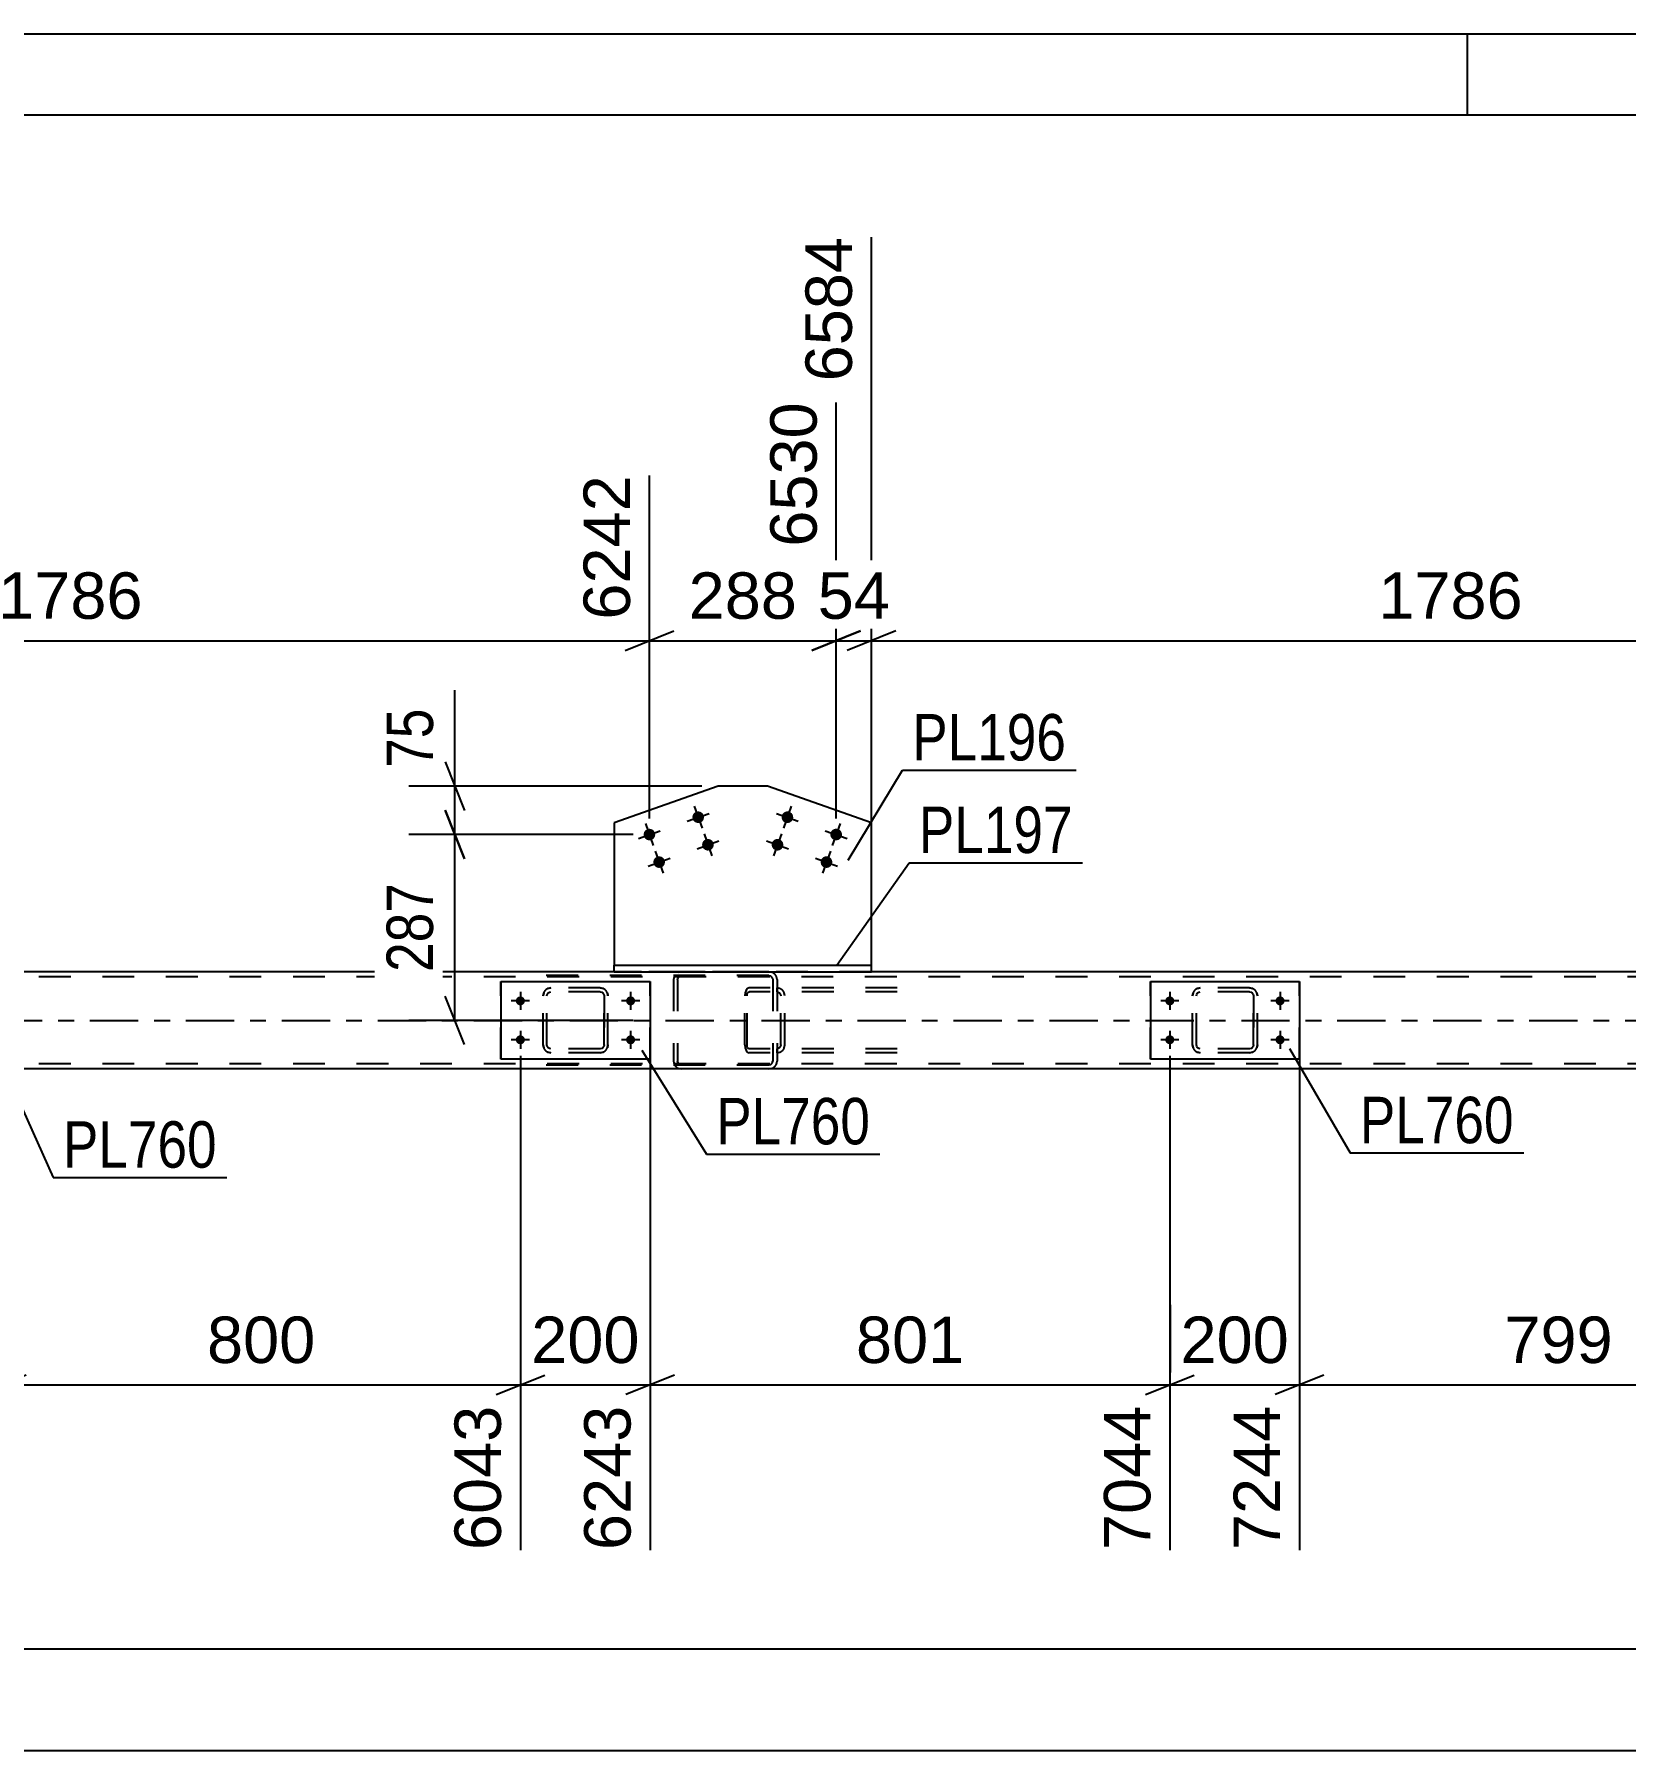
# Model space of a CAD drawing. Header units: millimetres. Extents: x -112 to 729, y -410 to 184.
# Drawn here: x 220.1 to 318.3, y 78.4 to 184.3 of the extents above; entities that cross this region are included whole.
import ezdxf

# ---------------------------------------------------------------- set-up
doc = ezdxf.new("R2010")
doc.units = ezdxf.units.MM
doc.linetypes.add('DXK_LINE_DOT2', pattern=[3.9198, 1.9599, -1.9599])
doc.linetypes.add('DXK_LINE_DOT3', pattern=[5.9187, 2.979, -0.9799, 0.9799, -0.9799])
doc.styles.add('Arial', font='ARIAL.TTF', dxfattribs={"height": 0.2})
doc.styles.add('Arial Narrow', font='ARIALN.TTF', dxfattribs={"height": 0.2})

# ---------------------------------------------------------------- blocks, each defined once
blk = doc.blocks.new('Unknown-318931512-1115')
at = {"color": 5, "linetype": 'Continuous'}
for p, q in [((728.54, 184.29), (-112.46, 184.29)), ((308.54, 179.29), (308.54, 184.29)), ((723.54, 179.29), (-107.46, 179.29))]:
    blk.add_line(p, q, dxfattribs=at)
blk = doc.blocks.new('Part-318931512-1290 - 1230')
at = {"color": 7, "linetype": 'DXK_LINE_DOT2'}
for p, q in [((291.58, 124.98), (291.62, 125.16)), ((291.62, 125.16), (291.58, 124.98)), ((291.58, 121.94), (291.58, 124.98)), ((291.58, 121.94), (291.58, 124.98)), ((291.82, 124.98), (291.84, 125.07)), ((291.82, 121.94), (291.82, 124.98)), ((291.82, 121.94), (291.82, 124.98)), ((291.84, 125.07), (291.89, 125.15)), ((291.88, 125.42), (292.06, 125.46)), ((292.06, 125.46), (291.88, 125.42)), ((291.89, 125.15), (291.97, 125.2)), ((291.97, 125.2), (292.06, 125.22)), ((295.1, 125.46), (292.06, 125.46)), ((295.1, 125.22), (292.06, 125.22)), ((295.1, 125.46), (295.28, 125.42)), ((295.28, 125.42), (295.1, 125.46)), ((295.1, 125.22), (295.19, 125.2)), ((295.19, 125.2), (295.27, 125.15)), ((295.27, 125.15), (295.32, 125.07)), ((295.32, 125.07), (295.34, 124.98)), ((295.34, 121.94), (295.34, 124.98)), ((295.34, 124.98), (295.34, 121.94)), ((295.54, 125.16), (295.58, 124.98)), ((295.58, 124.98), (295.54, 125.16)), ((295.58, 121.94), (295.58, 124.98)), ((295.58, 121.94), (295.58, 124.98)), ((291.62, 121.76), (291.58, 121.94)), ((291.58, 121.94), (291.62, 121.76)), ((291.84, 121.85), (291.82, 121.94)), ((291.89, 121.77), (291.84, 121.85)), ((291.97, 121.72), (291.89, 121.77)), ((295.27, 121.77), (295.19, 121.72)), ((295.32, 121.85), (295.27, 121.77)), ((295.34, 121.94), (295.32, 121.85)), ((295.58, 121.94), (295.54, 121.76)), ((295.54, 121.76), (295.58, 121.94)), ((292.06, 121.46), (291.88, 121.5)), ((291.88, 121.5), (292.06, 121.46)), ((292.06, 121.7), (291.97, 121.72)), ((295.1, 121.7), (292.06, 121.7)), ((295.1, 121.46), (292.06, 121.46)), ((295.19, 121.72), (295.1, 121.7)), ((295.28, 121.5), (295.1, 121.46)), ((295.1, 121.46), (295.28, 121.5))]:
    blk.add_line(p, q, dxfattribs=at)
at = {"color": 7, "linetype": 'DXK_LINE_DOT3'}
blk.add_line((293.58, 123.46), (293.58, 123.46), dxfattribs=at)
at = {"color": 7, "linetype": 'DXK_LINE_DOT2'}
for centre, start, end in [((292.06, 124.98), 112.5, 157.5), ((292.06, 124.98), 112.5, 157.5), ((295.1, 124.98), 22.5, 67.5), ((295.1, 124.98), 22.5, 67.5), ((292.06, 121.94), 202.5, 247.5), ((292.06, 121.94), 202.5, 247.5), ((295.1, 121.94), 292.5, 337.5), ((295.1, 121.94), 292.5, 337.5)]:
    blk.add_arc(centre, 0.48, start, end, dxfattribs=at)
blk = doc.blocks.new('Part-318931512-1274 - 1230')
at = {"color": 7, "linetype": 'DXK_LINE_DOT2'}
for p, q in [((265.44, 126.46), (251.54, 126.46)), ((265.44, 126.22), (251.54, 126.22)), ((259.6, 126.14), (259.57, 125.98)), ((259.61, 126.16), (259.6, 126.14)), ((259.82, 125.98), (259.84, 126.07)), ((259.84, 126.07), (259.9, 126.15)), ((260.08, 126.46), (259.88, 126.42)), ((259.9, 126.15), (259.98, 126.2)), ((259.98, 126.2), (260.08, 126.22)), ((265.64, 126.42), (265.44, 126.46)), ((265.44, 126.22), (265.54, 126.2)), ((265.54, 126.2), (265.62, 126.15)), ((265.62, 126.15), (265.68, 126.07)), ((265.68, 126.07), (265.7, 125.98)), ((265.92, 126.14), (265.91, 126.16)), ((265.95, 125.98), (265.92, 126.14)), ((259.57, 125.98), (259.57, 120.94)), ((259.82, 125.98), (259.82, 120.94)), ((265.7, 125.98), (265.7, 120.94)), ((265.95, 125.98), (265.95, 120.94)), ((259.57, 120.94), (259.58, 120.85)), ((259.58, 120.85), (259.61, 120.76)), ((259.84, 120.87), (259.82, 120.94)), ((259.84, 120.85), (259.84, 120.87)), ((259.9, 120.77), (259.84, 120.85)), ((259.98, 120.72), (259.9, 120.77)), ((260.08, 120.7), (259.98, 120.72)), ((265.54, 120.72), (265.44, 120.7)), ((265.62, 120.77), (265.54, 120.72)), ((265.68, 120.85), (265.62, 120.77)), ((265.68, 120.87), (265.7, 120.94)), ((265.68, 120.85), (265.68, 120.87)), ((265.91, 120.76), (265.93, 120.85)), ((265.93, 120.85), (265.95, 120.94)), ((265.44, 120.7), (251.54, 120.7)), ((265.44, 120.46), (251.54, 120.46)), ((259.88, 120.5), (260.08, 120.46)), ((265.44, 120.46), (265.64, 120.5))]:
    blk.add_line(p, q, dxfattribs=at)
for centre, start, end in [((265.46, 125.96), 24.32, 69.2417), ((260.06, 120.96), 204.32, 249.2417), ((265.46, 120.96), 290.7583, 335.68)]:
    blk.add_arc(centre, 0.496, start, end, dxfattribs=at)
blk = doc.blocks.new('Part-318931512-1289 - 1230')
at = {"color": 2, "linetype": 'Continuous'}
for p, q in [((288.98, 125.86), (288.98, 121.06)), ((288.98, 125.86), (298.18, 125.86)), ((298.18, 125.86), (298.18, 121.06)), ((298.18, 121.06), (288.98, 121.06))]:
    blk.add_line(p, q, dxfattribs=at)
at = {"color": 7, "linetype": 'DXK_LINE_DOT2'}
for p, q in [((288.98, 121.06), (288.98, 125.86)), ((298.18, 121.06), (298.18, 125.86))]:
    blk.add_line(p, q, dxfattribs=at)
blk = doc.blocks.new('Part-318931512-1355 - 1230')
at = {"color": 7, "linetype": 'DXK_LINE_DOT2'}
for p, q in [((263.99, 125.16), (263.97, 124.98)), ((263.97, 121.94), (263.97, 124.98)), ((264.05, 125.32), (263.99, 125.16)), ((264.13, 125.42), (264.05, 125.32)), ((264.1, 124.98), (264.11, 125.07)), ((264.1, 121.94), (264.1, 124.98)), ((264.11, 125.07), (264.14, 125.15)), ((264.24, 125.46), (264.13, 125.42)), ((264.14, 125.15), (264.19, 125.2)), ((264.19, 125.2), (264.24, 125.22)), ((273.37, 125.46), (264.24, 125.46)), ((273.37, 125.22), (264.24, 125.22)), ((265.94, 125.46), (265.95, 125.46)), ((265.94, 125.22), (265.95, 125.22)), ((265.95, 125.22), (265.95, 125.46)), ((266.12, 125.42), (265.95, 125.46)), ((265.95, 125.22), (266.03, 125.2)), ((266.03, 125.2), (266.11, 125.15)), ((266.11, 125.15), (266.16, 125.07)), ((266.16, 125.07), (266.18, 124.98)), ((266.18, 121.94), (266.18, 124.98)), ((266.44, 124.98), (266.4, 125.16)), ((266.44, 121.94), (266.44, 124.98)), ((263.97, 121.94), (263.99, 121.76)), ((264.11, 121.85), (264.1, 121.94)), ((264.14, 121.77), (264.11, 121.85)), ((264.19, 121.72), (264.14, 121.77)), ((266.11, 121.77), (266.03, 121.72)), ((266.16, 121.85), (266.11, 121.77)), ((266.18, 121.94), (266.16, 121.85)), ((266.4, 121.76), (266.44, 121.94)), ((263.99, 121.76), (264.05, 121.6)), ((264.05, 121.6), (264.13, 121.5)), ((264.13, 121.5), (264.24, 121.46)), ((264.24, 121.7), (264.19, 121.72)), ((273.37, 121.7), (264.24, 121.7)), ((273.37, 121.46), (264.24, 121.46)), ((265.94, 121.7), (265.95, 121.7)), ((265.94, 121.46), (265.95, 121.46)), ((266.03, 121.72), (265.95, 121.7)), ((265.95, 121.46), (265.95, 121.7)), ((265.95, 121.46), (266.12, 121.5))]:
    blk.add_line(p, q, dxfattribs=at)
for centre, start, end in [((265.95, 124.96), 23.8951, 68.8487), ((265.95, 121.95), 291.1513, 336.1049)]:
    blk.add_arc(centre, 0.492, start, end, dxfattribs=at)
blk = doc.blocks.new('Part-318931512-1310 - 1230')
at = {"color": 7, "linetype": 'DXK_LINE_DOT2'}
for p, q in [((626.12, 126.14), (40.09, 126.14)), ((271.77, 126.46), (255.91, 126.46)), ((626.12, 120.78), (40.09, 120.78))]:
    blk.add_line(p, q, dxfattribs=at)
at = {"color": 2, "linetype": 'Continuous'}
for p, q in [((255.91, 126.46), (186.63, 126.46)), ((341.05, 126.46), (271.77, 126.46)), ((626.12, 120.46), (40.09, 120.46))]:
    blk.add_line(p, q, dxfattribs=at)
at = {"color": 7, "linetype": 'DXK_LINE_DOT3'}
blk.add_line((40.09, 123.46), (626.12, 123.46), dxfattribs=at)
blk = doc.blocks.new('Part-318931512-1486 - 1230')
at = {"color": 7, "linetype": 'DXK_LINE_DOT2'}
for p, q in [((251.52, 124.98), (251.56, 125.16)), ((251.56, 125.16), (251.52, 124.98)), ((251.52, 121.94), (251.52, 124.98)), ((251.52, 121.94), (251.52, 124.98)), ((251.76, 124.98), (251.78, 125.07)), ((251.76, 121.94), (251.76, 124.98)), ((251.76, 121.94), (251.76, 124.98)), ((251.78, 125.07), (251.83, 125.15)), ((251.82, 125.42), (252, 125.46)), ((252, 125.46), (251.82, 125.42)), ((251.83, 125.15), (251.91, 125.2)), ((251.91, 125.2), (252, 125.22)), ((255.04, 125.46), (252, 125.46)), ((255.04, 125.22), (252, 125.22)), ((255.04, 125.46), (255.23, 125.42)), ((255.23, 125.42), (255.04, 125.46)), ((255.04, 125.22), (255.14, 125.2)), ((255.14, 125.2), (255.21, 125.15)), ((255.21, 125.15), (255.27, 125.07)), ((255.27, 125.07), (255.28, 124.98)), ((255.28, 121.94), (255.28, 124.98)), ((255.28, 124.98), (255.28, 121.94)), ((255.49, 125.16), (255.52, 124.98)), ((255.52, 124.98), (255.49, 125.16)), ((255.52, 121.94), (255.52, 124.98)), ((255.52, 121.94), (255.52, 124.98)), ((251.56, 121.76), (251.52, 121.94)), ((251.52, 121.94), (251.56, 121.76)), ((251.78, 121.85), (251.76, 121.94)), ((251.83, 121.77), (251.78, 121.85)), ((251.91, 121.72), (251.83, 121.77)), ((255.21, 121.77), (255.14, 121.72)), ((255.27, 121.85), (255.21, 121.77)), ((255.28, 121.94), (255.27, 121.85)), ((255.52, 121.94), (255.49, 121.76)), ((255.49, 121.76), (255.52, 121.94)), ((252, 121.46), (251.82, 121.5)), ((251.82, 121.5), (252, 121.46)), ((252, 121.7), (251.91, 121.72)), ((255.04, 121.7), (252, 121.7)), ((255.04, 121.46), (252, 121.46)), ((255.14, 121.72), (255.04, 121.7)), ((255.23, 121.5), (255.04, 121.46)), ((255.04, 121.46), (255.23, 121.5))]:
    blk.add_line(p, q, dxfattribs=at)
at = {"color": 7, "linetype": 'DXK_LINE_DOT3'}
blk.add_line((253.52, 123.46), (253.52, 123.46), dxfattribs=at)
at = {"color": 7, "linetype": 'DXK_LINE_DOT2'}
for centre, start, end in [((252, 124.98), 112.5, 157.5), ((252, 124.98), 112.5, 157.5), ((255.04, 124.98), 22.5, 67.5), ((255.04, 124.98), 22.5, 67.5), ((252, 121.94), 202.5, 247.5), ((252, 121.94), 202.5, 247.5), ((255.04, 121.94), 292.5, 337.5), ((255.04, 121.94), 292.5, 337.5)]:
    blk.add_arc(centre, 0.48, start, end, dxfattribs=at)
blk = doc.blocks.new('Part-318931512-1491 - 1230')
at = {"color": 2, "linetype": 'Continuous'}
for p, q in [((248.92, 125.86), (248.92, 121.06)), ((248.92, 125.86), (258.12, 125.86)), ((258.12, 125.86), (258.12, 121.06)), ((258.12, 121.06), (248.92, 121.06))]:
    blk.add_line(p, q, dxfattribs=at)
at = {"color": 7, "linetype": 'DXK_LINE_DOT2'}
for p, q in [((248.92, 121.06), (248.92, 125.86)), ((258.12, 121.06), (258.12, 125.86))]:
    blk.add_line(p, q, dxfattribs=at)
blk = doc.blocks.new('Bolt-318931512-1492 - 1230')
at = {"linetype": 'Continuous'}
for points in [[(250.12, 124.38, -1), (250.12, 124.94, -1)], [(256.92, 124.38, -1), (256.92, 124.94, -1)], [(250.12, 121.98, -1), (250.12, 122.54, -1)], [(256.92, 121.98, -1), (256.92, 122.54, -1)]]:
    blk.add_hatch(color=1, dxfattribs=at).paths.add_polyline_path(points)
at = {"color": 1, "linetype": 'Continuous'}
for p, q in [((250.12, 125.22), (250.12, 124.1)), ((256.92, 125.22), (256.92, 124.1)), ((250.68, 124.66), (249.56, 124.66)), ((257.48, 124.66), (256.36, 124.66)), ((250.68, 122.26), (249.56, 122.26)), ((250.12, 122.82), (250.12, 121.7)), ((257.48, 122.26), (256.36, 122.26)), ((256.92, 122.82), (256.92, 121.7))]:
    blk.add_line(p, q, dxfattribs=at)
blk = doc.blocks.new('Part-318931512-1569 - 1230')
at = {"color": 2, "linetype": 'Continuous'}
for p, q in [((262.32, 137.91), (255.91, 135.64)), ((265.36, 137.91), (262.32, 137.91)), ((271.77, 135.64), (265.36, 137.91)), ((255.91, 135.64), (255.91, 126.86)), ((271.77, 126.86), (271.77, 135.64))]:
    blk.add_line(p, q, dxfattribs=at)
at = {"color": 7, "linetype": 'DXK_LINE_DOT2'}
blk.add_line((255.91, 126.86), (271.77, 126.86), dxfattribs=at)
blk = doc.blocks.new('Part-318931512-1574 - 1230')
at = {"color": 2, "linetype": 'Continuous'}
for p, q in [((255.91, 126.46), (255.91, 126.86)), ((255.91, 126.86), (271.77, 126.86)), ((255.91, 126.46), (271.77, 126.46)), ((271.77, 126.46), (271.77, 126.86))]:
    blk.add_line(p, q, dxfattribs=at)
blk = doc.blocks.new('Bolt-318931512-1632 - 1230')
at = {"linetype": 'Continuous'}
for points in [[(261.43, 136.11, -1), (260.75, 135.87, -1)], [(258.42, 135.04, -1), (257.74, 134.8, -1)], [(262.03, 134.41, -1), (261.35, 134.17, -1)], [(259.02, 133.34, -1), (258.34, 133.1, -1)]]:
    blk.add_hatch(color=1, dxfattribs=at).paths.add_polyline_path(points)
at = {"color": 1, "linetype": 'Continuous'}
for p, q in [((260.85, 136.67), (261.33, 135.31)), ((257.84, 135.6), (258.32, 134.24)), ((260.41, 135.75), (261.77, 136.23)), ((257.4, 134.68), (258.75, 135.16)), ((261.02, 134.05), (262.37, 134.53)), ((261.45, 134.97), (261.93, 133.61)), ((258, 132.98), (259.36, 133.46)), ((258.44, 133.9), (258.92, 132.54))]:
    blk.add_line(p, q, dxfattribs=at)
blk = doc.blocks.new('Bolt-318931512-1634 - 1230')
at = {"linetype": 'Continuous'}
for points in [[(266.93, 135.87, -1), (266.25, 136.11, -1)], [(266.32, 134.17, -1), (265.64, 134.41, -1)], [(269.94, 134.8, -1), (269.26, 135.04, -1)], [(269.34, 133.1, -1), (268.66, 133.34, -1)]]:
    blk.add_hatch(color=1, dxfattribs=at).paths.add_polyline_path(points)
at = {"color": 1, "linetype": 'Continuous'}
for p, q in [((266.83, 136.67), (266.35, 135.31)), ((265.91, 136.23), (267.26, 135.75)), ((269.84, 135.6), (269.36, 134.24)), ((265.31, 134.53), (266.66, 134.05)), ((266.22, 134.97), (265.74, 133.61)), ((268.92, 135.16), (270.28, 134.68)), ((268.32, 133.46), (269.68, 132.98)), ((269.24, 133.9), (268.76, 132.54))]:
    blk.add_line(p, q, dxfattribs=at)
blk = doc.blocks.new('Bolt-318931512-1635 - 1230')
at = {"linetype": 'Continuous'}
for points in [[(290.18, 124.38, -1), (290.18, 124.94, -1)], [(296.98, 124.38, -1), (296.98, 124.94, -1)], [(290.18, 121.98, -1), (290.18, 122.54, -1)], [(296.98, 121.98, -1), (296.98, 122.54, -1)]]:
    blk.add_hatch(color=1, dxfattribs=at).paths.add_polyline_path(points)
at = {"color": 1, "linetype": 'Continuous'}
for p, q in [((290.18, 125.22), (290.18, 124.1)), ((296.98, 125.22), (296.98, 124.1)), ((290.74, 124.66), (289.62, 124.66)), ((297.54, 124.66), (296.42, 124.66)), ((290.74, 122.26), (289.62, 122.26)), ((290.18, 122.82), (290.18, 121.7)), ((297.54, 122.26), (296.42, 122.26)), ((296.98, 122.82), (296.98, 121.7))]:
    blk.add_line(p, q, dxfattribs=at)
blk = doc.blocks.new('StraightDimension-318931512-13561 - 1230')
at = {"color": 7, "linetype": 'Continuous'}
for p, q in [((186.63, 127.86), (186.63, 171.78)), ((258.08, 135.92), (258.08, 157.08)), ((188.13, 147.48), (185.13, 146.28)), ((256.58, 146.28), (259.58, 147.48)), ((186.63, 146.88), (258.08, 146.88))]:
    blk.add_line(p, q, dxfattribs=at)
at = {"color": 0}
blk.add_wipeout([(227.4, 147.63), (227.4, 151.83), (217.31, 151.83), (217.31, 147.63)], dxfattribs=at)
at = {"color": 3, "style": 'Arial'}
blk.add_text('1786', height=2.865, dxfattribs=at).set_placement((217.91, 148.23))
at = {"color": 0, "linetype": 'Continuous'}
blk.add_wipeout([(257.48, 157.68), (253.28, 157.68), (253.28, 147.58), (257.48, 147.58)], dxfattribs=at)
at = {"color": 3, "linetype": 'Continuous', "style": 'Arial'}
blk.add_text('6242', height=2.865, rotation=90.0002, dxfattribs=at).set_placement((256.88, 148.18))
blk = doc.blocks.new('StraightDimension-318931512-7011 - 1230')
at = {"color": 7, "linetype": 'Continuous'}
for p, q in [((218.13, 122.05), (218.13, 90.78)), ((250.12, 121.26), (250.12, 90.78)), ((219.63, 101.57), (216.63, 100.37)), ((218.13, 100.97), (250.12, 100.97)), ((248.62, 100.37), (251.62, 101.57))]:
    blk.add_line(p, q, dxfattribs=at)
at = {"color": 0}
blk.add_wipeout([(238.06, 101.72), (238.06, 105.92), (230.19, 105.92), (230.19, 101.72)], dxfattribs=at)
at = {"color": 3, "style": 'Arial'}
blk.add_text('800', height=2.865, dxfattribs=at).set_placement((230.79, 102.32))
at = {"color": 0, "linetype": 'Continuous'}
blk.add_wipeout([(249.52, 100.27), (245.32, 100.27), (245.32, 90.18), (249.52, 90.18)], dxfattribs=at)
at = {"color": 3, "linetype": 'Continuous', "style": 'Arial'}
blk.add_text('6043', height=2.865, rotation=90.0002, dxfattribs=at).set_placement((248.92, 90.78))
blk = doc.blocks.new('StraightDimension-318931512-13558 - 1230')
at = {"color": 7, "linetype": 'Continuous'}
for p, q in [((271.77, 127.86), (271.77, 171.78)), ((343.21, 135.92), (343.21, 157.08)), ((273.27, 147.48), (270.27, 146.28)), ((341.71, 146.28), (344.71, 147.48)), ((271.77, 146.88), (343.21, 146.88))]:
    blk.add_line(p, q, dxfattribs=at)
at = {"color": 0}
blk.add_wipeout([(312.54, 147.63), (312.54, 151.83), (302.44, 151.83), (302.44, 147.63)], dxfattribs=at)
at = {"color": 3, "style": 'Arial'}
blk.add_text('1786', height=2.865, dxfattribs=at).set_placement((303.04, 148.23))
at = {"color": 0, "linetype": 'Continuous'}
blk.add_wipeout([(342.61, 157.68), (338.41, 157.68), (338.41, 147.58), (342.61, 147.58)], dxfattribs=at)
at = {"color": 3, "linetype": 'Continuous', "style": 'Arial'}
blk.add_text('8370', height=2.865, rotation=90.0002, dxfattribs=at).set_placement((342.01, 148.18))
blk = doc.blocks.new('StraightDimension-318931512-13560 - 1230')
at = {"color": 7, "linetype": 'Continuous'}
for p, q in [((269.6, 135.92), (269.6, 161.58)), ((258.08, 135.92), (258.08, 157.08)), ((256.58, 146.28), (259.58, 147.48)), ((271.1, 147.48), (268.1, 146.28)), ((258.08, 146.88), (269.6, 146.88))]:
    blk.add_line(p, q, dxfattribs=at)
at = {"color": 0}
blk.add_wipeout([(267.77, 147.63), (267.77, 151.83), (259.9, 151.83), (259.9, 147.63)], dxfattribs=at)
at = {"color": 3, "style": 'Arial'}
blk.add_text('288', height=2.865, dxfattribs=at).set_placement((260.5, 148.23))
at = {"color": 0, "linetype": 'Continuous'}
blk.add_wipeout([(269, 162.18), (264.8, 162.18), (264.8, 152.08), (269, 152.08)], dxfattribs=at)
at = {"color": 3, "linetype": 'Continuous', "style": 'Arial'}
blk.add_text('6530', height=2.865, rotation=90.0002, dxfattribs=at).set_placement((268.4, 152.68))
blk = doc.blocks.new('StraightDimension-318931512-1823 - 1230')
at = {"color": 7, "linetype": 'Continuous'}
blk.add_line((16.56, 78.41), (658.86, 78.41), dxfattribs=at)
blk = doc.blocks.new('StraightDimension-318931512-1845 - 1230')
at = {"color": 7, "linetype": 'Continuous'}
blk.add_line((17.36, 84.69), (658.06, 84.69), dxfattribs=at)
blk = doc.blocks.new('StraightDimension-318931512-7007 - 1230')
at = {"color": 7, "linetype": 'Continuous'}
for p, q in [((298.18, 121.26), (298.18, 90.78)), ((330.13, 121.26), (330.13, 90.78)), ((299.68, 101.57), (296.68, 100.37)), ((298.18, 100.97), (330.13, 100.97)), ((328.63, 100.37), (331.63, 101.57))]:
    blk.add_line(p, q, dxfattribs=at)
at = {"color": 0}
blk.add_wipeout([(318.09, 101.72), (318.09, 105.92), (310.22, 105.92), (310.22, 101.72)], dxfattribs=at)
at = {"color": 3, "style": 'Arial'}
blk.add_text('799', height=2.865, dxfattribs=at).set_placement((310.82, 102.32))
at = {"color": 0, "linetype": 'Continuous'}
blk.add_wipeout([(329.53, 100.27), (325.33, 100.27), (325.33, 90.18), (329.53, 90.18)], dxfattribs=at)
at = {"color": 3, "linetype": 'Continuous', "style": 'Arial'}
blk.add_text('8043', height=2.865, rotation=90.0002, dxfattribs=at).set_placement((328.93, 90.78))
blk = doc.blocks.new('StraightDimension-318931512-7008 - 1230')
at = {"color": 7, "linetype": 'Continuous'}
for p, q in [((290.18, 121.26), (290.18, 90.78)), ((298.18, 121.26), (298.18, 90.78)), ((288.68, 100.37), (291.68, 101.57)), ((290.18, 100.97), (298.18, 100.97)), ((299.68, 101.57), (296.68, 100.37))]:
    blk.add_line(p, q, dxfattribs=at)
at = {"color": 0}
blk.add_wipeout([(298.11, 101.72), (298.11, 105.92), (290.24, 105.92), (290.24, 101.72)], dxfattribs=at)
at = {"color": 0, "linetype": 'Continuous'}
blk.add_wipeout([(297.58, 100.27), (293.38, 100.27), (293.38, 90.18), (297.58, 90.18)], dxfattribs=at)
at = {"color": 3, "style": 'Arial'}
blk.add_text('200', height=2.865, dxfattribs=at).set_placement((290.84, 102.32))
at = {"color": 3, "linetype": 'Continuous', "style": 'Arial'}
blk.add_text('7244', height=2.865, rotation=90.0002, dxfattribs=at).set_placement((296.98, 90.78))
blk = doc.blocks.new('StraightDimension-318931512-7009 - 1230')
at = {"color": 7, "linetype": 'Continuous'}
for p, q in [((258.12, 123.04), (258.12, 90.78)), ((290.18, 121.26), (290.18, 90.78)), ((259.62, 101.57), (256.62, 100.37)), ((258.12, 100.97), (290.18, 100.97)), ((288.68, 100.37), (291.68, 101.57))]:
    blk.add_line(p, q, dxfattribs=at)
at = {"color": 0}
blk.add_wipeout([(278.09, 101.72), (278.09, 105.92), (270.22, 105.92), (270.22, 101.72)], dxfattribs=at)
at = {"color": 3, "style": 'Arial'}
blk.add_text('801', height=2.865, dxfattribs=at).set_placement((270.82, 102.32))
at = {"color": 0, "linetype": 'Continuous'}
blk.add_wipeout([(289.58, 100.27), (285.38, 100.27), (285.38, 90.18), (289.58, 90.18)], dxfattribs=at)
at = {"color": 3, "linetype": 'Continuous', "style": 'Arial'}
blk.add_text('7044', height=2.865, rotation=90.0002, dxfattribs=at).set_placement((288.98, 90.78))
blk = doc.blocks.new('StraightDimension-318931512-7010 - 1230')
at = {"color": 7, "linetype": 'Continuous'}
for p, q in [((258.12, 123.04), (258.12, 90.78)), ((250.12, 121.26), (250.12, 90.78)), ((248.62, 100.37), (251.62, 101.57)), ((250.12, 100.97), (258.12, 100.97)), ((259.62, 101.57), (256.62, 100.37))]:
    blk.add_line(p, q, dxfattribs=at)
at = {"color": 0}
blk.add_wipeout([(258.06, 101.72), (258.06, 105.92), (250.19, 105.92), (250.19, 101.72)], dxfattribs=at)
at = {"color": 0, "linetype": 'Continuous'}
blk.add_wipeout([(257.52, 100.27), (253.32, 100.27), (253.32, 90.18), (257.52, 90.18)], dxfattribs=at)
at = {"color": 3, "style": 'Arial'}
blk.add_text('200', height=2.865, dxfattribs=at).set_placement((250.79, 102.32))
at = {"color": 3, "linetype": 'Continuous', "style": 'Arial'}
blk.add_text('6243', height=2.865, rotation=90.0002, dxfattribs=at).set_placement((256.92, 90.78))
blk = doc.blocks.new('StraightDimension-318931512-13559 - 1230')
at = {"color": 7, "linetype": 'Continuous'}
for p, q in [((271.77, 127.86), (271.77, 171.78)), ((269.6, 135.92), (269.6, 161.58)), ((268.1, 146.28), (271.1, 147.48)), ((273.27, 147.48), (270.27, 146.28)), ((269.6, 146.88), (271.77, 146.88))]:
    blk.add_line(p, q, dxfattribs=at)
at = {"color": 0, "linetype": 'Continuous'}
blk.add_wipeout([(271.17, 172.38), (266.97, 172.38), (266.97, 162.28), (271.17, 162.28)], dxfattribs=at)
at = {"color": 3, "linetype": 'Continuous', "style": 'Arial'}
blk.add_text('6584', height=2.865, rotation=90.0002, dxfattribs=at).set_placement((270.57, 162.88))
at = {"color": 0}
blk.add_wipeout([(273.51, 147.63), (273.51, 151.83), (267.86, 151.83), (267.86, 147.63)], dxfattribs=at)
at = {"color": 3, "style": 'Arial'}
blk.add_text('54', height=2.865, dxfattribs=at).set_placement((268.46, 148.23))
blk = doc.blocks.new('StraightDimension-318931512-13863 - 1230')
at = {"color": 7, "linetype": 'Continuous'}
for p, q in [((246.08, 137.91), (246.08, 143.82)), ((246.08, 137.91), (246.08, 143.82)), ((245.48, 139.41), (246.68, 136.41)), ((261.32, 137.91), (243.23, 137.91)), ((246.08, 134.92), (246.08, 137.91)), ((246.68, 133.42), (245.48, 136.42)), ((257.08, 134.92), (243.23, 134.92))]:
    blk.add_line(p, q, dxfattribs=at)
at = {"color": 0}
blk.add_wipeout([(245.33, 143.29), (241.13, 143.29), (241.13, 138.44), (245.33, 138.44)], dxfattribs=at)
at = {"color": 3, "style": 'Arial Narrow'}
blk.add_text('75', height=2.863, rotation=90.0002, dxfattribs=at).set_placement((244.73, 139.04))
blk = doc.blocks.new('StraightDimension-318931512-13864 - 1230')
at = {"color": 7, "linetype": 'Continuous'}
for p, q in [((245.48, 136.42), (246.68, 133.42)), ((257.08, 134.92), (243.23, 134.92)), ((246.08, 123.46), (246.08, 134.92)), ((246.68, 121.96), (245.48, 124.96)), ((257.08, 123.46), (243.23, 123.46))]:
    blk.add_line(p, q, dxfattribs=at)
at = {"color": 0}
blk.add_wipeout([(245.33, 132.53), (241.13, 132.53), (241.13, 125.85), (245.33, 125.85)], dxfattribs=at)
at = {"color": 3, "style": 'Arial Narrow'}
blk.add_text('287', height=2.863, rotation=90.0002, dxfattribs=at).set_placement((244.73, 126.45))
blk = doc.blocks.new('Mark-318931512-1285 - 1230')
at = {"color": 30, "linetype": 'Continuous'}
for p, q in [((297.57, 121.72), (301.3, 115.28)), ((301.3, 115.28), (312.01, 115.28))]:
    blk.add_line(p, q, dxfattribs=at)
at = {"color": 0}
blk.add_wipeout([(311.41, 115.88), (311.41, 118.88), (301.9, 118.88), (301.9, 115.88)], dxfattribs=at)
blk.add_wipeout([(311.41, 115.88), (311.41, 118.88), (301.9, 118.88), (301.9, 115.88)], dxfattribs=at)
at = {"color": 3, "style": 'Arial Narrow'}
blk.add_text('PL760', height=2.863, dxfattribs=at).set_placement((301.9, 115.88))
blk = doc.blocks.new('Mark-318931512-1350 - 1230')
at = {"color": 30, "linetype": 'Continuous'}
for p, q in [((217.6, 122), (221.3, 113.77)), ((221.3, 113.77), (232.01, 113.77))]:
    blk.add_line(p, q, dxfattribs=at)
at = {"color": 0}
blk.add_wipeout([(231.41, 114.37), (231.41, 117.37), (221.9, 117.37), (221.9, 114.37)], dxfattribs=at)
blk.add_wipeout([(231.41, 114.37), (231.41, 117.37), (221.9, 117.37), (221.9, 114.37)], dxfattribs=at)
at = {"color": 3, "style": 'Arial Narrow'}
blk.add_text('PL760', height=2.863, dxfattribs=at).set_placement((221.9, 114.37))
blk = doc.blocks.new('Mark-318931512-1565 - 1230')
at = {"color": 30, "linetype": 'Continuous'}
for p, q in [((270.33, 133.35), (273.69, 138.89)), ((273.69, 138.89), (284.4, 138.89))]:
    blk.add_line(p, q, dxfattribs=at)
at = {"color": 0}
blk.add_wipeout([(283.8, 139.49), (283.8, 142.49), (274.29, 142.49), (274.29, 139.49)], dxfattribs=at)
blk.add_wipeout([(283.8, 139.49), (283.8, 142.49), (274.29, 142.49), (274.29, 139.49)], dxfattribs=at)
at = {"color": 3, "style": 'Arial Narrow'}
blk.add_text('PL196', height=2.863, dxfattribs=at).set_placement((274.29, 139.49))
blk = doc.blocks.new('Mark-318931512-1487 - 1230')
at = {"color": 30, "linetype": 'Continuous'}
for p, q in [((257.62, 121.62), (261.6, 115.21)), ((261.6, 115.21), (272.3, 115.21))]:
    blk.add_line(p, q, dxfattribs=at)
at = {"color": 0}
blk.add_wipeout([(271.7, 115.81), (271.7, 118.81), (262.2, 118.81), (262.2, 115.81)], dxfattribs=at)
blk.add_wipeout([(271.7, 115.81), (271.7, 118.81), (262.2, 118.81), (262.2, 115.81)], dxfattribs=at)
at = {"color": 3, "style": 'Arial Narrow'}
blk.add_text('PL760', height=2.863, dxfattribs=at).set_placement((262.2, 115.81))
blk = doc.blocks.new('Mark-318931512-1570 - 1230')
at = {"color": 30, "linetype": 'Continuous'}
for p, q in [((269.65, 126.86), (274.1, 133.18)), ((274.1, 133.18), (284.8, 133.18))]:
    blk.add_line(p, q, dxfattribs=at)
at = {"color": 0}
blk.add_wipeout([(284.2, 133.78), (284.2, 136.78), (274.7, 136.78), (274.7, 133.78)], dxfattribs=at)
blk.add_wipeout([(284.2, 133.78), (284.2, 136.78), (274.7, 136.78), (274.7, 133.78)], dxfattribs=at)
at = {"color": 3, "style": 'Arial Narrow'}
blk.add_text('PL197', height=2.863, dxfattribs=at).set_placement((274.7, 133.78))

msp = doc.modelspace()

# ---------------------------------------------------------------- block references
for name in ['Unknown-318931512-1115', 'Part-318931512-1569 - 1230', 'Bolt-318931512-1632 - 1230', 'Bolt-318931512-1634 - 1230', 'Part-318931512-1310 - 1230', 'Part-318931512-1274 - 1230', 'Part-318931512-1574 - 1230', 'Part-318931512-1491 - 1230', 'Bolt-318931512-1492 - 1230', 'Part-318931512-1486 - 1230', 'Part-318931512-1355 - 1230', 'Part-318931512-1289 - 1230', 'Bolt-318931512-1635 - 1230', 'Part-318931512-1290 - 1230']:
    msp.add_blockref(name, (0, 0))

# ---------------------------------------------------------------- next in the draw order: block references
for name in ['StraightDimension-318931512-13561 - 1230', 'StraightDimension-318931512-13558 - 1230', 'StraightDimension-318931512-7011 - 1230']:
    msp.add_blockref(name, (0, 0))

# ---------------------------------------------------------------- next in the draw order: block references
for name in ['StraightDimension-318931512-13560 - 1230', 'StraightDimension-318931512-1823 - 1230']:
    msp.add_blockref(name, (0, 0))

# ---------------------------------------------------------------- next in the draw order: block references
for name in ['StraightDimension-318931512-13559 - 1230', 'StraightDimension-318931512-13863 - 1230', 'StraightDimension-318931512-1845 - 1230']:
    msp.add_blockref(name, (0, 0))

# ---------------------------------------------------------------- next in the draw order: block references
for name in ['Mark-318931512-1565 - 1230', 'Mark-318931512-1350 - 1230', 'StraightDimension-318931512-7007 - 1230']:
    msp.add_blockref(name, (0, 0))

# ---------------------------------------------------------------- next in the draw order: block references
for name in ['Mark-318931512-1570 - 1230', 'StraightDimension-318931512-7008 - 1230']:
    msp.add_blockref(name, (0, 0))

# ---------------------------------------------------------------- next in the draw order: block references
for name in ['StraightDimension-318931512-7009 - 1230', 'Mark-318931512-1285 - 1230']:
    msp.add_blockref(name, (0, 0))

# ---------------------------------------------------------------- next in the draw order: block references
msp.add_blockref('StraightDimension-318931512-7010 - 1230', (0, 0))

# ---------------------------------------------------------------- next in the draw order: block references
for name in ['StraightDimension-318931512-13864 - 1230', 'Mark-318931512-1487 - 1230']:
    msp.add_blockref(name, (0, 0))

doc.saveas('drawing.dxf')
